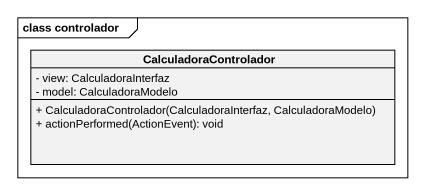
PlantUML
@startuml
mainframe class controlador
hide circle
hide empty members
skinparam classAttributeIconSize 0
class CalculadoraControlador {
  - view: CalculadoraInterfaz
  - model: CalculadoraModelo
  + CalculadoraControlador(CalculadoraInterfaz, CalculadoraModelo)
  + actionPerformed(ActionEvent): void
}
@enduml
